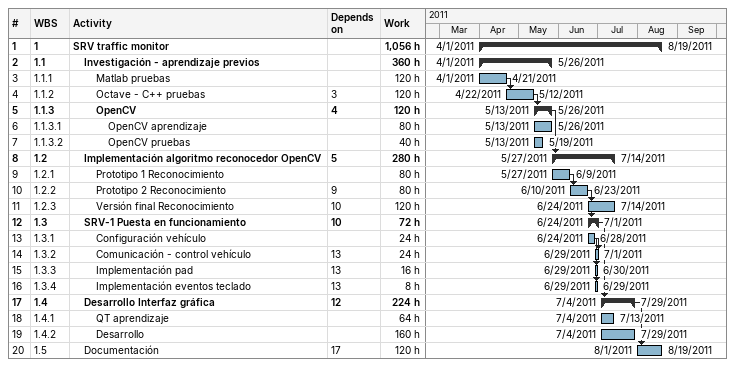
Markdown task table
| ID | WBS | Task | Start | Finish | Predecessors | Work (h) |
|---|---|---|---|---|---|---|
| 1 | 1 | **SRV traffic monitor** | 2011-04-01 | 2011-08-19 |  | 1056 |
| 2 | 1.1 | **Investigación - aprendizaje previos** | 2011-04-01 | 2011-05-26 |  | 360 |
| 3 | 1.1.1 | Matlab pruebas | 2011-04-01 | 2011-04-21 |  | 120 |
| 4 | 1.1.2 | Octave - C++ pruebas | 2011-04-22 | 2011-05-12 | 3 | 120 |
| 5 | 1.1.3 | **OpenCV** | 2011-05-13 | 2011-05-26 | 4 | 120 |
| 6 | 1.1.3.1 | OpenCV aprendizaje | 2011-05-13 | 2011-05-26 |  | 80 |
| 7 | 1.1.3.2 | OpenCV pruebas | 2011-05-13 | 2011-05-19 |  | 40 |
| 8 | 1.2 | **Implementación algoritmo reconocedor OpenCV** | 2011-05-27 | 2011-07-14 | 5 | 280 |
| 9 | 1.2.1 | Prototipo 1 Reconocimiento | 2011-05-27 | 2011-06-09 |  | 80 |
| 10 | 1.2.2 | Prototipo 2 Reconocimiento | 2011-06-10 | 2011-06-23 | 9 | 80 |
| 11 | 1.2.3 | Versión final Reconocimiento | 2011-06-24 | 2011-07-14 | 10 | 120 |
| 12 | 1.3 | **SRV-1 Puesta en funcionamiento** | 2011-06-24 | 2011-07-01 | 10 | 72 |
| 13 | 1.3.1 | Configuración vehículo | 2011-06-24 | 2011-06-28 |  | 24 |
| 14 | 1.3.2 | Comunicación - control vehículo | 2011-06-29 | 2011-07-01 | 13 | 24 |
| 15 | 1.3.3 | Implementación pad | 2011-06-29 | 2011-06-30 | 13 | 16 |
| 16 | 1.3.4 | Implementación eventos teclado | 2011-06-29 | 2011-06-29 | 13 | 8 |
| 17 | 1.4 | **Desarrollo Interfaz gráfica** | 2011-07-04 | 2011-07-29 | 12 | 224 |
| 18 | 1.4.1 | QT aprendizaje | 2011-07-04 | 2011-07-13 |  | 64 |
| 19 | 1.4.2 | Desarrollo | 2011-07-04 | 2011-07-29 |  | 160 |
| 20 | 1.5 | Documentación | 2011-08-01 | 2011-08-19 | 17 | 120 |
